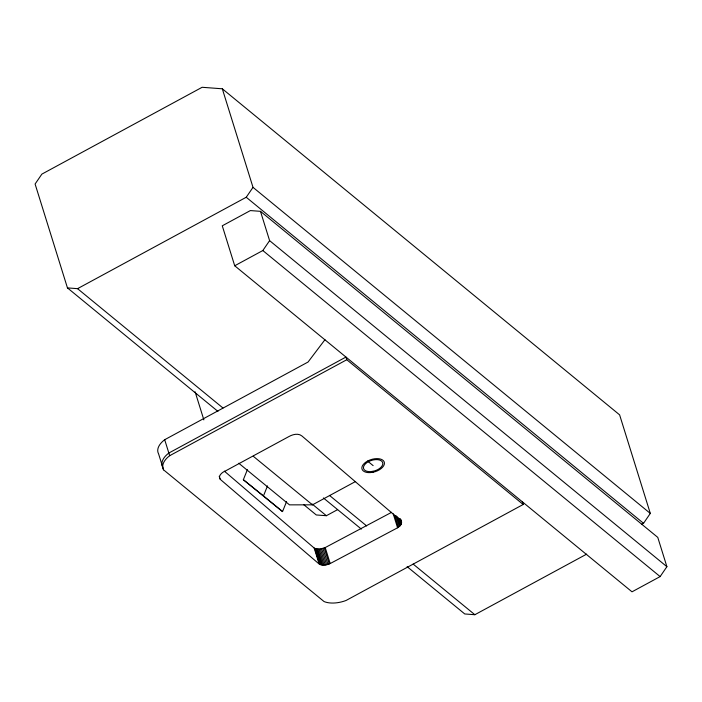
<?xml version="1.0" encoding="UTF-8"?>
<svg xmlns="http://www.w3.org/2000/svg" width="702" height="702" viewBox="0 0 702 702"><rect width="100%" height="100%" fill="white"/><g stroke="black" fill="none" stroke-linecap="round" stroke-linejoin="round"><path stroke-width="1.05" d="M401.5 521.814L400.728 520.533L301.948 435.995C298.253 432.897 292.664 434.433 288.864 436.583L224.701 471.358C221.569 472.437 217.032 477.097 220.911 479.905L318.401 563.373C322.095 566.496 327.711 564.97 331.546 562.837L396.218 528.501C399.517 527.176 403.167 523.578 400.877 519.813M372.06 472.376L372.209 471.411M286.583 501.553L282.537 511.591L243.348 479.72L247.394 469.682M282.537 511.591L263.461 495.937L267.506 485.898M67.453 287.899L77.553 288.662L246.235 197.253L253.01 187.355L222.306 88.794L202.123 87.285L41.874 174.114L35.1 184.012L67.453 287.899L217.927 411.39M234.714 265.768L262.829 250.535L269.603 240.637L260.477 211.337L250.377 210.574L222.271 225.807L234.714 265.768L632.011 591.821L660.126 576.588L666.9 566.689L657.774 537.39L260.477 211.337M641.602 524.359L643.532 523.315L650.306 513.416L619.612 414.856L222.306 88.794M324.956 339.698L308.073 362.021L164.689 439.715A22.508 12.32 -17.3 0 0 158.582 453.852L163.557 469.84L324.07 601.561A22.508 12.32 -17.3 0 0 346.068 600.473L523.183 504.492L522.358 501.833M163.557 469.84A22.508 12.32 -17.3 0 1 169.673 455.703L346.788 359.731L523.183 504.492M238.759 463.232L289.478 504.852L312.478 504.843L355.607 481.475M303.738 504.659L316.286 514.961L326.377 515.716L337.618 509.626M407.125 566.663L464.759 613.96L474.85 614.715L586.661 554.132M224.324 471.112L314.154 548.016L315.689 548.745L320.358 549.017L325.219 547.569L391.628 512.311M243.348 479.72L263.461 495.937M253.01 187.355L650.306 513.416M246.235 197.253L643.532 523.315M269.603 240.637L666.9 566.689M262.829 250.535L660.126 576.588M367.576 461.065L373.139 465.628M77.553 288.662L222.946 407.985M329.457 495.393L366.646 525.921M413.145 564.075L474.85 614.715M323.403 497.955L361.354 529.097M312.153 504.045L326.377 515.716M253.299 456.282L312.478 504.843M400.675 519.55L401.605 522.551M400.193 518.638L400.816 520.638M400.28 519.331L401.518 523.323M399.692 519.138L401.246 524.131M398.613 517.944L400.789 524.938M397.358 516.742L400.158 525.737M395.946 515.522L399.368 526.509M346.788 359.731L345.954 357.064L168.84 453.036A22.508 12.32 -17.3 0 0 162.732 467.172M394.7 515.25L398.438 527.237M393.208 513.803L397.569 527.79M325.219 547.569L330.203 563.548M324.227 548.008L329.203 563.987M322.955 548.446L327.939 564.434M321.656 548.788L326.641 564.768M320.358 549.017L325.342 564.996M319.085 549.122L324.061 565.11M317.866 549.113L322.841 565.101M316.725 548.99L321.7 564.97M315.689 548.745L320.665 564.733M314.786 548.394L319.761 564.373M314.154 548.016L319.138 564.004M195.112 391.795L203.861 419.884M219.226 476.263L220.156 479.255M164.689 439.715L169.673 455.703M373.052 471.296L370.542 471.621A10.003 5.476 -17.3 0 1 365.768 463.513A10.003 5.476 -17.3 0 1 381.958 461.416A10.003 5.476 -17.3 0 1 373.052 471.296M373.034 472.244L370.112 472.621A11.671 6.388 -17.3 0 1 364.549 463.162A11.671 6.388 -17.3 0 1 383.424 460.714A11.671 6.388 -17.3 0 1 373.034 472.244"/></g></svg>
